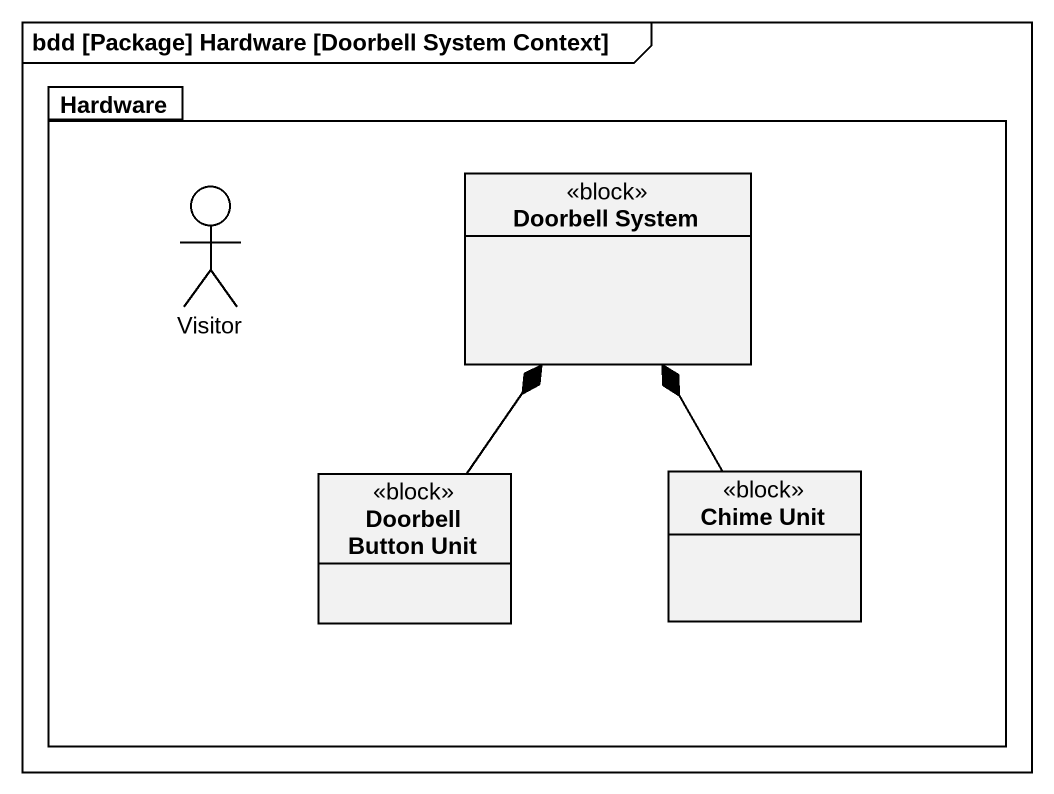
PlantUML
@startuml
mainframe bdd [Package] Hardware [Doorbell System Context]
allowmixing
hide circle
hide empty members
package Hardware {
  actor Visitor
  class "Doorbell System" as Doorbell_System <<block>>
  class "Doorbell Button Unit" as Doorbell_Button_Unit <<block>>
  class "Chime Unit" as Chime_Unit <<block>>
}
Doorbell_Button_Unit -up-* Doorbell_System
Chime_Unit -up-* Doorbell_System
@enduml
